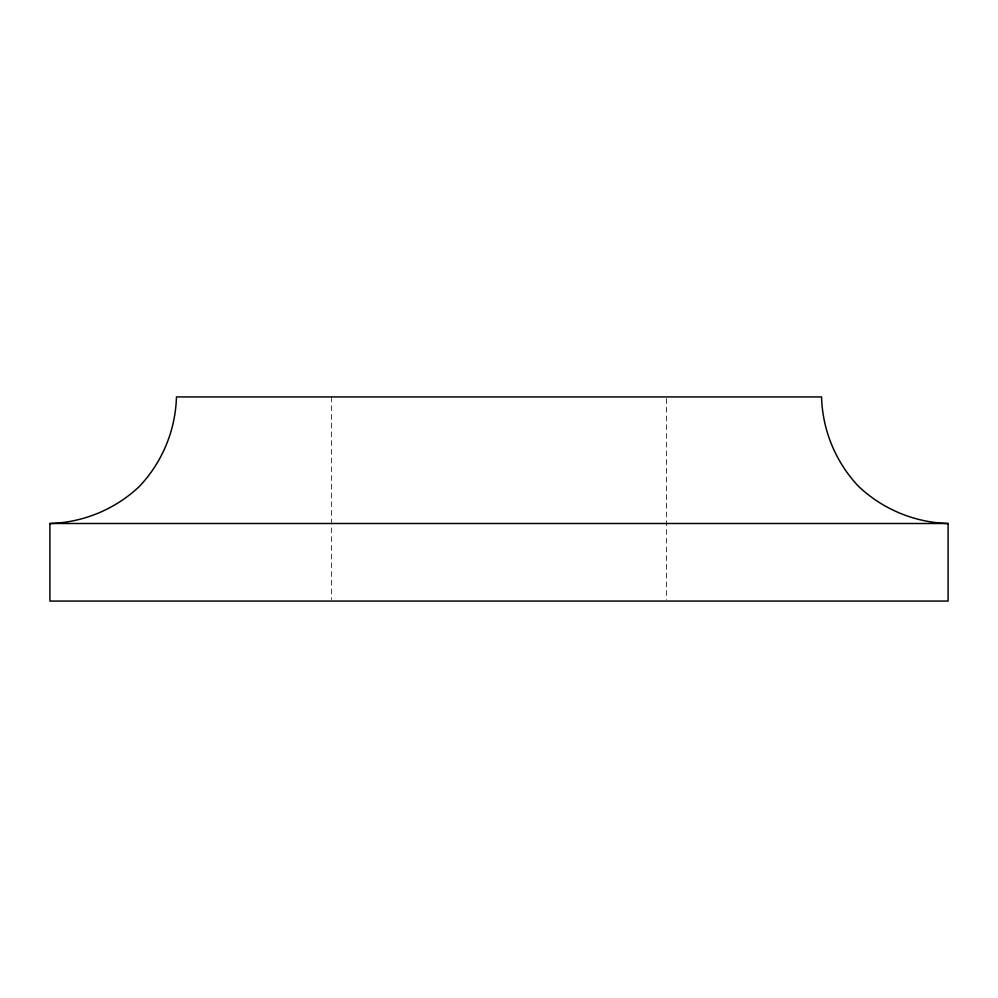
<?xml version="1.0" encoding="UTF-8"?>
<svg xmlns="http://www.w3.org/2000/svg" width="998" height="998" viewBox="0 0 998 998"><rect width="100%" height="100%" fill="white"/><g stroke="black" fill="none" stroke-linecap="round" stroke-linejoin="round"><path stroke-width="0.75" stroke-dasharray="4.99 3.74" d="M666.39 398.489L666.39 599.511M331.61 396.93L331.61 599.511"/><path stroke-width="1.5" d="M49.9 523.501C83.296 522.528 115.107 509.354 139.396 486.425C162.325 462.136 175.498 430.325 176.459 396.93L821.541 396.93C822.502 430.325 835.675 462.136 858.604 486.425C882.893 509.354 914.704 522.528 948.1 523.501L948.1 601.07L49.9 601.07L49.9 523.501L948.1 523.501"/></g></svg>
